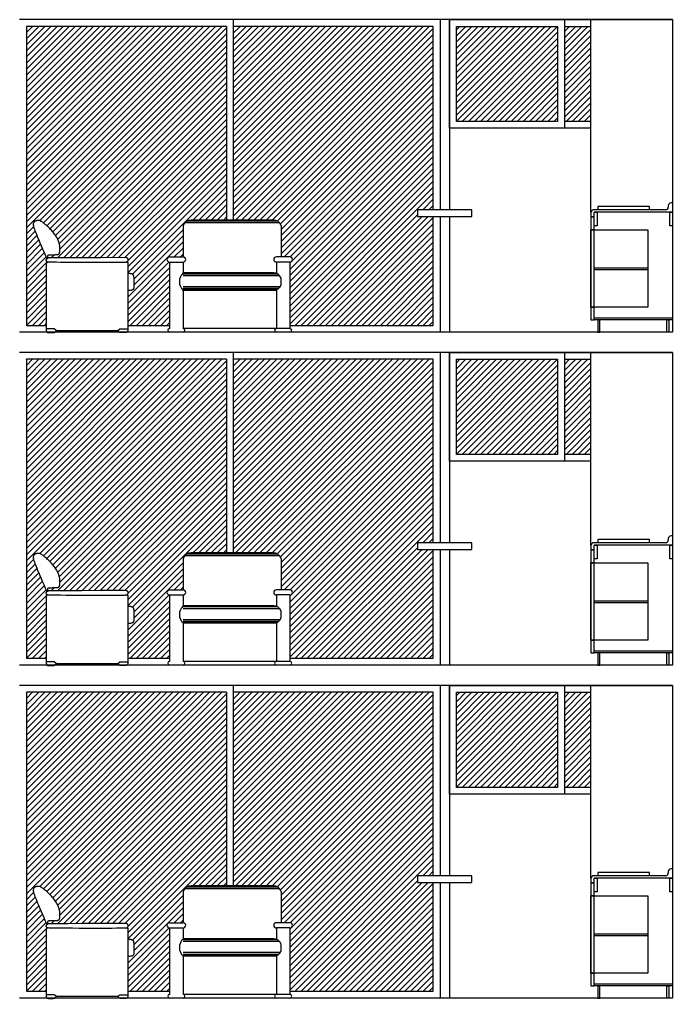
# Model space of a CAD drawing. Header units: millimetres. Extents: x 1217 to 2428, y 234 to 644.
# Drawn here: x 2238.77 to 2243.57, y 416.6 to 423.8 of the extents above; entities that cross this region are included whole.
import ezdxf

# ---------------------------------------------------------------- set-up
doc = ezdxf.new("R2010")
doc.units = ezdxf.units.MM
for name, color, linetype in [('0.1', 251, 'Continuous'), ('0.2', 2, 'Continuous'), ('0.3', 6, 'Continuous'), ('MURO', 5, 'Continuous')]:
    doc.layers.add(name, color=color, linetype=linetype)
pattern_1 = [(45, (422.33998, -280.573547), (-0.0224506403, 0.0224506403), [])]
pattern_2 = [(45, (422.33998, -278.123546), (-0.0224506403, 0.0224506403), [])]
pattern_3 = [(45, (422.33998, -275.673546), (-0.0224506403, 0.0224506403), [])]

# ---------------------------------------------------------------- blocks, each defined once
blk = doc.blocks.new('sillon elv 1')
at = {"layer": '0.2'}
blk.add_line((382065.2343, 7753267.5813), (382065.6901, 7753267.5813), dxfattribs=at)
for points in [[(382065.1739, 7753268.114), (382065.1742, 7753268.1156), (382065.1744, 7753268.1172), (382065.1745, 7753268.1189), (382065.1746, 7753268.1205), (382065.1745, 7753268.1222), (382065.1745, 7753268.1238), (382065.1744, 7753268.1253), (382065.1744, 7753268.1268), (382065.1745, 7753268.1281), (382065.1745, 7753268.1294), (382065.1747, 7753268.1306), (382065.1749, 7753268.1316), (382065.1751, 7753268.1326), (382065.1753, 7753268.1335), (382065.1756, 7753268.1342), (382065.1759, 7753268.1349), (382065.1762, 7753268.1355), (382065.1765, 7753268.136), (382065.1768, 7753268.1364), (382065.1771, 7753268.1368), (382065.1775, 7753268.1371), (382065.178, 7753268.1373), (382065.1785, 7753268.1375), (382065.179, 7753268.1376), (382065.1796, 7753268.1377), (382065.1804, 7753268.1378), (382065.1814, 7753268.1379), (382065.1828, 7753268.1379), (382065.1846, 7753268.138), (382065.187, 7753268.138), (382065.19, 7753268.1381), (382065.1937, 7753268.1381), (382065.1982, 7753268.1381), (382065.2034, 7753268.1382), (382065.2089, 7753268.1383), (382065.2147, 7753268.1384), (382065.2204, 7753268.1385), (382065.2259, 7753268.1386), (382065.231, 7753268.1388), (382065.2353, 7753268.139), (382065.2389, 7753268.1392), (382065.2417, 7753268.1395), (382065.2439, 7753268.1397), (382065.2455, 7753268.14), (382065.2467, 7753268.1403), (382065.2476, 7753268.1405), (382065.2482, 7753268.1408), (382065.2488, 7753268.141), (382065.2493, 7753268.1412), (382065.2498, 7753268.1413), (382065.2504, 7753268.1415), (382065.2509, 7753268.1417), (382065.2515, 7753268.142), (382065.2522, 7753268.1423), (382065.2529, 7753268.1426), (382065.2537, 7753268.1431), (382065.2545, 7753268.1437), (382065.2554, 7753268.1444), (382065.2563, 7753268.1454), (382065.2572, 7753268.1465), (382065.2581, 7753268.148), (382065.2589, 7753268.1498), (382065.2597, 7753268.1519), (382065.2604, 7753268.1545), (382065.2611, 7753268.1574), (382065.2616, 7753268.1608), (382065.262, 7753268.1645), (382065.2624, 7753268.1685), (382065.2626, 7753268.1727), (382065.2627, 7753268.1771), (382065.2627, 7753268.1816), (382065.2627, 7753268.1863), (382065.2625, 7753268.1909), (382065.2622, 7753268.1956), (382065.2617, 7753268.2004), (382065.2611, 7753268.2053), (382065.2603, 7753268.2102), (382065.2593, 7753268.2154), (382065.258, 7753268.2207), (382065.2565, 7753268.2262), (382065.2547, 7753268.2319), (382065.2526, 7753268.2378), (382065.2501, 7753268.2439), (382065.2474, 7753268.2502), (382065.2443, 7753268.2566), (382065.2408, 7753268.2632), (382065.2369, 7753268.2699), (382065.2327, 7753268.2767), (382065.228, 7753268.2836), (382065.2229, 7753268.2906), (382065.2176, 7753268.2976), (382065.212, 7753268.3046), (382065.2061, 7753268.3115), (382065.2001, 7753268.3182), (382065.194, 7753268.3249), (382065.1878, 7753268.3313), (382065.1816, 7753268.3375), (382065.1754, 7753268.3434), (382065.1694, 7753268.349), (382065.1635, 7753268.3543), (382065.1578, 7753268.3592), (382065.1525, 7753268.3637), (382065.1475, 7753268.3679), (382065.1429, 7753268.3715), (382065.1387, 7753268.3747), (382065.135, 7753268.3775), (382065.1316, 7753268.3799), (382065.1286, 7753268.382), (382065.1259, 7753268.3837), (382065.1233, 7753268.3851), (382065.1209, 7753268.3863), (382065.1187, 7753268.3874), (382065.1165, 7753268.3882), (382065.1144, 7753268.3889), (382065.1123, 7753268.3895), (382065.1103, 7753268.3899), (382065.1083, 7753268.3902), (382065.1063, 7753268.3904), (382065.1044, 7753268.3905), (382065.1024, 7753268.3904), (382065.1005, 7753268.3903), (382065.0985, 7753268.39), (382065.0966, 7753268.3897), (382065.0947, 7753268.3894), (382065.0929, 7753268.3889), (382065.0912, 7753268.3885), (382065.0896, 7753268.388), (382065.088, 7753268.3876), (382065.0866, 7753268.3872), (382065.0853, 7753268.3867), (382065.084, 7753268.3863), (382065.0829, 7753268.3859), (382065.0818, 7753268.3854), (382065.0808, 7753268.385), (382065.0798, 7753268.3846), (382065.0789, 7753268.3841), (382065.0779, 7753268.3836), (382065.077, 7753268.3831), (382065.0761, 7753268.3825), (382065.0752, 7753268.3818), (382065.0743, 7753268.3811), (382065.0735, 7753268.3803), (382065.0726, 7753268.3794), (382065.0718, 7753268.3784), (382065.071, 7753268.3773), (382065.0702, 7753268.376), (382065.0695, 7753268.3746), (382065.0688, 7753268.3731), (382065.0682, 7753268.3715), (382065.0677, 7753268.3697), (382065.0672, 7753268.3679), (382065.0668, 7753268.3659), (382065.0666, 7753268.3638), (382065.0665, 7753268.3614), (382065.0666, 7753268.3588), (382065.0669, 7753268.3558), (382065.0675, 7753268.3524), (382065.0683, 7753268.3484), (382065.0695, 7753268.3438), (382065.0711, 7753268.3385), (382065.0731, 7753268.3324), (382065.0756, 7753268.3252), (382065.0787, 7753268.3168), (382065.0825, 7753268.3069), (382065.0871, 7753268.2952), (382065.0925, 7753268.2816), (382065.099, 7753268.2658), (382065.1066, 7753268.2475), (382065.1153, 7753268.2269), (382065.1246, 7753268.2047), (382065.1341, 7753268.1823), (382065.1433, 7753268.1607), (382065.1516, 7753268.1412), (382065.1585, 7753268.125), (382065.1635, 7753268.1132), (382065.1662, 7753268.107)], [(382065.7482, 7753268.1195), (382065.7512, 7753268.1185), (382065.7538, 7753268.1173), (382065.7559, 7753268.1159), (382065.7576, 7753268.1144), (382065.759, 7753268.1129), (382065.7601, 7753268.1112), (382065.761, 7753268.1096), (382065.7617, 7753268.1079), (382065.7622, 7753268.1063), (382065.7626, 7753268.1048), (382065.7628, 7753268.1033), (382065.7629, 7753268.1018), (382065.763, 7753268.1004), (382065.7629, 7753268.0991), (382065.7628, 7753268.0978), (382065.7626, 7753268.0966), (382065.7624, 7753268.0954), (382065.7621, 7753268.0943), (382065.7618, 7753268.0932), (382065.7614, 7753268.0922), (382065.7609, 7753268.0912), (382065.7604, 7753268.0903), (382065.7599, 7753268.0894), (382065.7593, 7753268.0885), (382065.7586, 7753268.0877), (382065.7578, 7753268.0869), (382065.757, 7753268.0861), (382065.756, 7753268.0854), (382065.7551, 7753268.0847), (382065.754, 7753268.0841), (382065.7529, 7753268.0835), (382065.7517, 7753268.083), (382065.7502, 7753268.0826), (382065.7476, 7753268.0823), (382065.7428, 7753268.082), (382065.7348, 7753268.0818), (382065.7223, 7753268.0816), (382065.7045, 7753268.0815), (382065.6801, 7753268.0814), (382065.6482, 7753268.0813), (382065.6082, 7753268.0812), (382065.5617, 7753268.0812), (382065.5109, 7753268.0812), (382065.458, 7753268.0813), (382065.4051, 7753268.0813), (382065.3544, 7753268.0815), (382065.3081, 7753268.0817), (382065.2683, 7753268.0819), (382065.2366, 7753268.0823), (382065.2126, 7753268.0827), (382065.1951, 7753268.0832), (382065.1831, 7753268.0837), (382065.1755, 7753268.0842), (382065.1711, 7753268.0848), (382065.169, 7753268.0854), (382065.168, 7753268.0859), (382065.1673, 7753268.0865), (382065.1666, 7753268.0871), (382065.166, 7753268.0877), (382065.1655, 7753268.0884), (382065.1649, 7753268.0891), (382065.1645, 7753268.0899), (382065.164, 7753268.0907), (382065.1636, 7753268.0917), (382065.1633, 7753268.0927), (382065.1629, 7753268.0939), (382065.1627, 7753268.0951), (382065.1625, 7753268.0963), (382065.1623, 7753268.0976), (382065.1623, 7753268.0988), (382065.1623, 7753268.1), (382065.1625, 7753268.1011), (382065.1628, 7753268.1021), (382065.1632, 7753268.1031), (382065.1636, 7753268.1039), (382065.1642, 7753268.1048), (382065.1648, 7753268.1056), (382065.1655, 7753268.1063), (382065.1662, 7753268.1071), (382065.1669, 7753268.1078), (382065.1676, 7753268.1086), (382065.1684, 7753268.1094), (382065.1691, 7753268.1101), (382065.1699, 7753268.1109), (382065.1707, 7753268.1116), (382065.1716, 7753268.1124), (382065.1724, 7753268.113), (382065.1733, 7753268.1137), (382065.1743, 7753268.1143), (382065.1753, 7753268.1148), (382065.1764, 7753268.1153), (382065.1774, 7753268.1157), (382065.1785, 7753268.1161), (382065.1796, 7753268.1164), (382065.1807, 7753268.1167), (382065.1818, 7753268.1169), (382065.1839, 7753268.1172), (382065.1926, 7753268.1174), (382065.2144, 7753268.1176), (382065.2558, 7753268.1178), (382065.3233, 7753268.1181), (382065.4235, 7753268.1185), (382065.563, 7753268.1189), (382065.7482, 7753268.1195)], [(382065.1727, 7753268.0846), (382065.1704, 7753268.0832), (382065.1685, 7753268.0819), (382065.1669, 7753268.0806), (382065.1657, 7753268.0794), (382065.1647, 7753268.0781), (382065.164, 7753268.0769), (382065.1634, 7753268.0758), (382065.1631, 7753268.0746), (382065.1628, 7753268.0726), (382065.1626, 7753268.0652), (382065.1625, 7753268.047), (382065.1624, 7753268.0127), (382065.1624, 7753267.9567), (382065.1624, 7753267.8738), (382065.1624, 7753267.7584), (382065.1624, 7753267.6053)], [(382065.7621, 7753268.0013), (382065.7666, 7753268.0017), (382065.7707, 7753268.0019), (382065.7743, 7753268.0019), (382065.7775, 7753268.0017), (382065.7804, 7753268.0013), (382065.783, 7753268.0009), (382065.7852, 7753268.0003), (382065.7873, 7753267.9997), (382065.7892, 7753267.9991), (382065.791, 7753267.9984), (382065.7926, 7753267.9978), (382065.7941, 7753267.9971), (382065.7954, 7753267.9963), (382065.7966, 7753267.9955), (382065.7977, 7753267.9947), (382065.7987, 7753267.9938), (382065.7996, 7753267.9929), (382065.8005, 7753267.9919), (382065.8012, 7753267.9909), (382065.8018, 7753267.9898), (382065.8024, 7753267.9888), (382065.803, 7753267.9877), (382065.8034, 7753267.9866), (382065.8039, 7753267.9855), (382065.8043, 7753267.9843), (382065.8046, 7753267.9831), (382065.8049, 7753267.9816), (382065.8052, 7753267.9797), (382065.8055, 7753267.9773), (382065.8058, 7753267.9743), (382065.806, 7753267.9705), (382065.8062, 7753267.9658), (382065.8064, 7753267.9601), (382065.8066, 7753267.9536), (382065.8068, 7753267.9466), (382065.8069, 7753267.9394), (382065.8071, 7753267.9322), (382065.8072, 7753267.9251), (382065.8072, 7753267.9186), (382065.8072, 7753267.9129), (382065.8072, 7753267.9081), (382065.8072, 7753267.9041), (382065.807, 7753267.901), (382065.8069, 7753267.8984), (382065.8067, 7753267.8964), (382065.8065, 7753267.8948), (382065.8062, 7753267.8934), (382065.8059, 7753267.8922), (382065.8056, 7753267.891), (382065.8053, 7753267.8898), (382065.8048, 7753267.8887), (382065.8044, 7753267.8876), (382065.8039, 7753267.8865), (382065.8033, 7753267.8855), (382065.8027, 7753267.8845), (382065.802, 7753267.8836), (382065.8012, 7753267.8828), (382065.8004, 7753267.882), (382065.7995, 7753267.8812), (382065.7986, 7753267.8805), (382065.7976, 7753267.8799), (382065.7966, 7753267.8793), (382065.7955, 7753267.8787), (382065.7944, 7753267.8782), (382065.7933, 7753267.8777), (382065.7918, 7753267.8772), (382065.7898, 7753267.8767), (382065.787, 7753267.8762), (382065.783, 7753267.8755), (382065.7778, 7753267.8748), (382065.7709, 7753267.874), (382065.7621, 7753267.8731)], [(382065.1619, 7753267.5923), (382065.1619, 7753267.5897), (382065.1619, 7753267.5872), (382065.162, 7753267.585), (382065.1622, 7753267.5829), (382065.1624, 7753267.581), (382065.1627, 7753267.5792), (382065.163, 7753267.5776), (382065.1633, 7753267.5762), (382065.1636, 7753267.5749), (382065.164, 7753267.5737), (382065.1644, 7753267.5727), (382065.1648, 7753267.5718), (382065.1653, 7753267.5709), (382065.1658, 7753267.5702), (382065.1665, 7753267.5695), (382065.1672, 7753267.5689), (382065.168, 7753267.5684), (382065.1689, 7753267.5679), (382065.17, 7753267.5674), (382065.1712, 7753267.5671), (382065.1727, 7753267.5667), (382065.1744, 7753267.5664), (382065.1763, 7753267.5662), (382065.1785, 7753267.566), (382065.1811, 7753267.5658), (382065.1839, 7753267.5657), (382065.1869, 7753267.5657), (382065.19, 7753267.5656), (382065.1932, 7753267.5656), (382065.1965, 7753267.5656), (382065.1997, 7753267.5657), (382065.2028, 7753267.5657), (382065.2058, 7753267.5658), (382065.2087, 7753267.5658), (382065.2114, 7753267.5659), (382065.2139, 7753267.566), (382065.2162, 7753267.5662), (382065.2184, 7753267.5664), (382065.2203, 7753267.5667), (382065.2221, 7753267.5671), (382065.2237, 7753267.5675), (382065.2251, 7753267.5682), (382065.2265, 7753267.5691), (382065.2278, 7753267.5704), (382065.2292, 7753267.5722), (382065.2307, 7753267.5745), (382065.2324, 7753267.5775), (382065.2343, 7753267.5813)], [(382065.7625, 7753267.5923), (382065.7626, 7753267.5897), (382065.7625, 7753267.5872), (382065.7624, 7753267.585), (382065.7623, 7753267.5829), (382065.762, 7753267.581), (382065.7618, 7753267.5792), (382065.7615, 7753267.5776), (382065.7612, 7753267.5762), (382065.7608, 7753267.5749), (382065.7605, 7753267.5737), (382065.7601, 7753267.5727), (382065.7597, 7753267.5718), (382065.7592, 7753267.5709), (382065.7586, 7753267.5702), (382065.758, 7753267.5695), (382065.7573, 7753267.5689), (382065.7565, 7753267.5684), (382065.7556, 7753267.5679), (382065.7545, 7753267.5674), (382065.7533, 7753267.5671), (382065.7518, 7753267.5667), (382065.7501, 7753267.5664), (382065.7482, 7753267.5662), (382065.7459, 7753267.566), (382065.7434, 7753267.5658), (382065.7406, 7753267.5657), (382065.7376, 7753267.5657), (382065.7345, 7753267.5656), (382065.7312, 7753267.5656), (382065.728, 7753267.5656), (382065.7248, 7753267.5657), (382065.7216, 7753267.5657), (382065.7186, 7753267.5658), (382065.7158, 7753267.5658), (382065.7131, 7753267.5659), (382065.7106, 7753267.566), (382065.7083, 7753267.5662), (382065.7061, 7753267.5664), (382065.7041, 7753267.5667), (382065.7024, 7753267.5671), (382065.7008, 7753267.5675), (382065.6993, 7753267.5682), (382065.698, 7753267.5691), (382065.6966, 7753267.5704), (382065.6952, 7753267.5722), (382065.6937, 7753267.5745), (382065.6921, 7753267.5775), (382065.6901, 7753267.5813)]]:
    blk.add_lwpolyline(points, dxfattribs=at)
at = {"layer": '0.2', "elevation": 0}
for points in [[(382065.7529, 7753268.0835), (382065.7621, 7753268.0835), (382065.7621, 7753267.6053)], [(382065.1624, 7753267.6053), (382065.1619, 7753267.5923)], [(382065.2343, 7753267.5813), (382065.2197, 7753267.5923), (382065.1619, 7753267.5923)], [(382065.6901, 7753267.5813), (382065.7047, 7753267.5923), (382065.7636, 7753267.5923)], [(382065.7621, 7753267.6053), (382065.7625, 7753267.5923)]]:
    blk.add_lwpolyline(points, dxfattribs=at)

msp = doc.modelspace()

# ---------------------------------------------------------------- hatches: boundary and pattern name
at = {"layer": '0.1', "ltscale": 3}
h = msp.add_hatch(dxfattribs=at)
h.set_pattern_fill('ANSI31', color=256, scale=0.01)
h.set_pattern_definition(pattern_3)
h.paths.add_polyline_path([(2240.07395, 423.75099), (2238.81771, 423.75099), (2238.81771, 421.55099), (2238.96407, 421.55099), (2238.96407, 421.69078), (2238.96405, 421.80611), (2238.96405, 421.88904), (2238.96407, 421.94499), (2238.96413, 421.97935), (2238.96425, 421.99753), (2238.9645, 422.00673), (2238.96628, 422.01062), (2238.96925, 422.01364), (2238.97388, 422.01681), (2238.97013, 422.01784), (2238.96691, 422.02069), (2238.96503, 422.02439), (2238.96389, 422.02945), (2238.9641, 422.03402), (2238.96571, 422.037), (2238.96782, 422.03941), (2238.9652, 422.04554), (2238.96016, 422.05733), (2238.95324, 422.07355), (2238.94494, 422.09304), (2238.93579, 422.1146), (2238.92628, 422.13704), (2238.91694, 422.15919), (2238.90827, 422.17987), (2238.9007, 422.19811), (2238.89422, 422.21392), (2238.88873, 422.22754), (2238.88414, 422.23919), (2238.88034, 422.24911), (2238.87725, 422.25754), (2238.87476, 422.26471), (2238.87278, 422.27084), (2238.87121, 422.27616), (2238.86944, 422.28295), (2238.86831, 422.28977), (2238.86814, 422.29492), (2238.86863, 422.2992), (2238.86976, 422.30383), (2238.87182, 422.30836), (2238.8746, 422.31229), (2238.87798, 422.31507), (2238.88191, 422.31716), (2238.88562, 422.31863), (2238.88977, 422.31998), (2238.89482, 422.32138), (2238.90037, 422.32248), (2238.90611, 422.32291), (2238.91098, 422.32247), (2238.91503, 422.32161), (2238.91927, 422.32019), (2238.92379, 422.31814), (2238.92883, 422.31527), (2238.93331, 422.31225), (2238.93666, 422.30986), (2238.94038, 422.30708), (2238.94453, 422.30386), (2238.94913, 422.30019), (2238.95415, 422.29607), (2238.95951, 422.29153), (2238.96517, 422.28661), (2238.97106, 422.28133), (2238.97711, 422.27572), (2238.98327, 422.26981), (2238.98948, 422.26362), (2238.99567, 422.2572), (2239.00179, 422.25058), (2239.0078, 422.24379), (2239.01364, 422.2369), (2239.01926, 422.22994), (2239.02462, 422.22294), (2239.02966, 422.21596), (2239.03433, 422.20905), (2239.0386, 422.20222), (2239.04246, 422.19552), (2239.04594, 422.18894), (2239.04906, 422.18251), (2239.05182, 422.17624), (2239.05425, 422.17014), (2239.05636, 422.16423), (2239.05818, 422.15852), (2239.0597, 422.15302), (2239.06097, 422.14772), (2239.06199, 422.14258), (2239.0628, 422.13759), (2239.06342, 422.13272), (2239.06387, 422.12795), (2239.06417, 422.12325), (2239.06435, 422.1186), (2239.06442, 422.11399), (2239.06439, 422.10945), (2239.06426, 422.10504), (2239.06391, 422.09866), (2239.06305, 422.09122), (2239.06181, 422.08539), (2239.05989, 422.08024), (2239.05722, 422.07678), (2239.05413, 422.07459), (2239.05014, 422.07319), (2239.04856, 422.07255), (2239.04466, 422.07191), (2239.0406, 422.07155), (2239.03702, 422.07133), (2239.03263, 422.07114), (2239.02757, 422.07097), (2239.02208, 422.07083), (2239.01635, 422.07072), (2239.0106, 422.07062), (2239.00505, 422.07054), (2238.99991, 422.07048), (2238.99539, 422.07043), (2238.99164, 422.07039), (2238.98864, 422.07036), (2238.98627, 422.07032), (2238.98445, 422.07028), (2238.98308, 422.07023), (2238.98205, 422.07016), (2238.98128, 422.07007), (2238.98067, 422.06996), (2238.98013, 422.06981), (2238.97965, 422.06963), (2238.97921, 422.0694), (2238.97882, 422.06911), (2238.97846, 422.06876), (2238.97813, 422.06834), (2238.97783, 422.06784), (2238.97753, 422.06726), (2238.97726, 422.06658), (2238.97699, 422.0658), (2238.97675, 422.06493), (2238.97654, 422.06396), (2238.97636, 422.0629), (2238.97622, 422.06173), (2238.97613, 422.06047), (2238.97609, 422.0591), (2238.9761, 422.05764), (2238.97615, 422.05609), (2238.97631, 422.05113), (2238.97574, 422.04655), (2238.97947, 422.04826), (2238.98397, 422.04947), (2238.99429, 422.04971), (2239.01605, 422.04992), (2239.05743, 422.05016), (2239.12496, 422.05045), (2239.22518, 422.05081), (2239.36464, 422.05126), (2239.54989, 422.05183), (2239.55429, 422.05034), (2239.55852, 422.04763), (2239.56133, 422.0445), (2239.56346, 422.0405), (2239.56459, 422.03571), (2239.56466, 422.03155), (2239.56397, 422.02704), (2239.56248, 422.02303), (2239.55994, 422.0195), (2239.55539, 422.01586), (2239.56375, 422.01586), (2239.56375, 421.93366), (2239.56831, 421.93408), (2239.57425, 421.93435), (2239.58064, 421.93393), (2239.58568, 421.933), (2239.59104, 421.93144), (2239.59589, 421.92942), (2239.5995, 421.92711), (2239.60215, 421.92438), (2239.60411, 421.92124), (2239.60597, 421.91691), (2239.60679, 421.91311), (2239.60733, 421.9084), (2239.60768, 421.9028), (2239.6079, 421.89809), (2239.6081, 421.89241), (2239.6083, 421.88596), (2239.60847, 421.87899), (2239.60862, 421.87175), (2239.60875, 421.86449), (2239.60884, 421.85749), (2239.6089, 421.85098), (2239.60892, 421.84522), (2239.60888, 421.8381), (2239.60863, 421.8305), (2239.60801, 421.82596), (2239.60676, 421.82138), (2239.60475, 421.81715), (2239.60186, 421.8139), (2239.59838, 421.81163), (2239.59467, 421.80985), (2239.59037, 421.80877), (2239.5847, 421.80788), (2239.57943, 421.80719), (2239.57253, 421.80638), (2239.56375, 421.80543), (2239.56375, 421.55099), (2239.87123, 421.55099), (2239.87123, 422.01691, -1), (2239.87123, 422.05486), (2239.97123, 422.05486), (2239.97123, 422.28579, -0.3308101), (2240.02982, 422.32582), (2240.07395, 422.32582)])
h = msp.add_hatch(dxfattribs=at)
h.set_pattern_fill('ANSI31', color=256, scale=0.01)
h.set_pattern_definition(pattern_3)
h.paths.add_polyline_path([(2240.28961, 423.75099), (2240.07395, 423.75099), (2240.07395, 422.32582), (2240.28961, 422.32582)])
h.paths.add_polyline_path([(2241.67351, 423.75099), (2240.33961, 423.75099), (2240.33961, 422.32582), (2240.6335, 422.32582, -0.3308107), (2240.69209, 422.28579), (2240.69209, 422.05486), (2240.75706, 422.05486, -1), (2240.75706, 422.01691), (2240.75706, 421.55099), (2241.67351, 421.55099)])
h.paths.add_polyline_path([(2241.81152, 423.75099), (2241.67351, 423.75099), (2241.67351, 421.55099), (2241.81152, 421.55099), (2241.81152, 422.35099), (2241.69651, 422.35099), (2241.69651, 422.40099), (2241.81152, 422.40099)])
h.paths.add_polyline_path([(2242.7263, 423.75099), (2241.98152, 423.75099), (2241.98152, 423.05099), (2242.7263, 423.05099)])
h.paths.add_polyline_path([(2242.97135, 423.75099), (2242.7763, 423.75099), (2242.7763, 423.05099), (2242.97135, 423.05099)])
h = msp.add_hatch(dxfattribs=at)
h.set_pattern_fill('ANSI31', color=256, scale=0.01)
h.set_pattern_definition(pattern_2)
h.paths.add_polyline_path([(2240.07395, 421.30099), (2238.81771, 421.30099), (2238.81771, 419.10099), (2238.96407, 419.10099), (2238.96407, 419.24078), (2238.96405, 419.35611), (2238.96405, 419.43904), (2238.96407, 419.49499), (2238.96413, 419.52935), (2238.96425, 419.54753), (2238.9645, 419.55673), (2238.96628, 419.56062), (2238.96925, 419.56364), (2238.97388, 419.56681), (2238.97013, 419.56784), (2238.96691, 419.57069), (2238.96503, 419.57439), (2238.96389, 419.57944), (2238.9641, 419.58402), (2238.96571, 419.587), (2238.96782, 419.58941), (2238.9652, 419.59554), (2238.96016, 419.60733), (2238.95324, 419.62355), (2238.94494, 419.64304), (2238.93579, 419.6646), (2238.92628, 419.68704), (2238.91694, 419.70919), (2238.90827, 419.72987), (2238.9007, 419.74811), (2238.89422, 419.76392), (2238.88873, 419.77754), (2238.88414, 419.78919), (2238.88034, 419.79911), (2238.87725, 419.80754), (2238.87476, 419.8147), (2238.87278, 419.82084), (2238.87121, 419.82616), (2238.86944, 419.83295), (2238.86831, 419.83977), (2238.86814, 419.84492), (2238.86863, 419.8492), (2238.86976, 419.85383), (2238.87182, 419.85836), (2238.8746, 419.86229), (2238.87798, 419.86507), (2238.88191, 419.86716), (2238.88562, 419.86863), (2238.88977, 419.86998), (2238.89482, 419.87138), (2238.90037, 419.87248), (2238.90611, 419.87291), (2238.91098, 419.87247), (2238.91503, 419.87161), (2238.91927, 419.87019), (2238.92379, 419.86814), (2238.92883, 419.86527), (2238.93331, 419.86225), (2238.93666, 419.85986), (2238.94038, 419.85708), (2238.94453, 419.85386), (2238.94913, 419.85019), (2238.95415, 419.84607), (2238.95951, 419.84153), (2238.96517, 419.83661), (2238.97106, 419.83133), (2238.97711, 419.82572), (2238.98327, 419.8198), (2238.98948, 419.81362), (2238.99567, 419.8072), (2239.00179, 419.80058), (2239.0078, 419.79379), (2239.01364, 419.7869), (2239.01926, 419.77994), (2239.02462, 419.77294), (2239.02966, 419.76596), (2239.03433, 419.75905), (2239.0386, 419.75222), (2239.04246, 419.74552), (2239.04594, 419.73894), (2239.04906, 419.73251), (2239.05182, 419.72624), (2239.05425, 419.72014), (2239.05636, 419.71423), (2239.05818, 419.70852), (2239.0597, 419.70302), (2239.06097, 419.69772), (2239.06199, 419.69258), (2239.0628, 419.68759), (2239.06342, 419.68272), (2239.06387, 419.67795), (2239.06417, 419.67325), (2239.06435, 419.6686), (2239.06442, 419.66399), (2239.06439, 419.65945), (2239.06426, 419.65504), (2239.06391, 419.64866), (2239.06305, 419.64122), (2239.06181, 419.63539), (2239.05989, 419.63024), (2239.05722, 419.62678), (2239.05413, 419.62459), (2239.05014, 419.62319), (2239.04856, 419.62255), (2239.04466, 419.62191), (2239.0406, 419.62155), (2239.03702, 419.62133), (2239.03263, 419.62113), (2239.02757, 419.62097), (2239.02208, 419.62083), (2239.01635, 419.62072), (2239.0106, 419.62062), (2239.00505, 419.62054), (2238.99991, 419.62048), (2238.99539, 419.62043), (2238.99164, 419.62039), (2238.98864, 419.62036), (2238.98627, 419.62032), (2238.98445, 419.62028), (2238.98308, 419.62023), (2238.98205, 419.62016), (2238.98128, 419.62007), (2238.98067, 419.61996), (2238.98013, 419.61981), (2238.97965, 419.61963), (2238.97921, 419.6194), (2238.97882, 419.61911), (2238.97846, 419.61876), (2238.97813, 419.61834), (2238.97783, 419.61784), (2238.97753, 419.61726), (2238.97726, 419.61658), (2238.97699, 419.6158), (2238.97675, 419.61493), (2238.97654, 419.61396), (2238.97636, 419.6129), (2238.97622, 419.61173), (2238.97613, 419.61047), (2238.97609, 419.6091), (2238.9761, 419.60764), (2238.97615, 419.60609), (2238.97631, 419.60113), (2238.97574, 419.59655), (2238.97947, 419.59826), (2238.98397, 419.59947), (2238.99429, 419.59971), (2239.01605, 419.59992), (2239.05743, 419.60016), (2239.12496, 419.60045), (2239.22518, 419.60081), (2239.36464, 419.60126), (2239.54989, 419.60183), (2239.55429, 419.60034), (2239.55852, 419.59763), (2239.56133, 419.5945), (2239.56346, 419.5905), (2239.56459, 419.58571), (2239.56466, 419.58155), (2239.56397, 419.57704), (2239.56248, 419.57303), (2239.55994, 419.5695), (2239.55539, 419.56585), (2239.56375, 419.56585), (2239.56375, 419.48366), (2239.56831, 419.48408), (2239.57425, 419.48435), (2239.58064, 419.48393), (2239.58568, 419.483), (2239.59104, 419.48144), (2239.59589, 419.47942), (2239.5995, 419.47711), (2239.60215, 419.47438), (2239.60411, 419.47124), (2239.60597, 419.46691), (2239.60679, 419.46311), (2239.60733, 419.4584), (2239.60768, 419.4528), (2239.6079, 419.44809), (2239.6081, 419.44241), (2239.6083, 419.43596), (2239.60847, 419.42899), (2239.60862, 419.42175), (2239.60875, 419.41449), (2239.60884, 419.40749), (2239.6089, 419.40098), (2239.60892, 419.39522), (2239.60888, 419.3881), (2239.60863, 419.3805), (2239.60801, 419.37596), (2239.60676, 419.37138), (2239.60475, 419.36715), (2239.60186, 419.3639), (2239.59838, 419.36163), (2239.59467, 419.35985), (2239.59037, 419.35877), (2239.5847, 419.35788), (2239.57943, 419.35719), (2239.57253, 419.35638), (2239.56375, 419.35543), (2239.56375, 419.10099), (2239.87123, 419.10099), (2239.87123, 419.56691, -1), (2239.87123, 419.60486), (2239.97123, 419.60486), (2239.97123, 419.83579, -0.3308101), (2240.02982, 419.87582), (2240.07395, 419.87582)])
h = msp.add_hatch(dxfattribs=at)
h.set_pattern_fill('ANSI31', color=256, scale=0.01)
h.set_pattern_definition(pattern_2)
h.paths.add_polyline_path([(2240.28961, 421.30099), (2240.07395, 421.30099), (2240.07395, 419.87582), (2240.28961, 419.87582)])
h.paths.add_polyline_path([(2241.67351, 421.30099), (2240.33961, 421.30099), (2240.33961, 419.87582), (2240.6335, 419.87582, -0.3308107), (2240.69209, 419.83579), (2240.69209, 419.60486), (2240.75706, 419.60486, -1), (2240.75706, 419.56691), (2240.75706, 419.10099), (2241.67351, 419.10099)])
h.paths.add_polyline_path([(2241.81152, 421.30099), (2241.67351, 421.30099), (2241.67351, 419.10099), (2241.81152, 419.10099), (2241.81152, 419.90099), (2241.69651, 419.90099), (2241.69651, 419.95099), (2241.81152, 419.95099)])
h.paths.add_polyline_path([(2242.7263, 421.30099), (2241.98152, 421.30099), (2241.98152, 420.60099), (2242.7263, 420.60099)])
h.paths.add_polyline_path([(2242.97135, 421.30099), (2242.7763, 421.30099), (2242.7763, 420.60099), (2242.97135, 420.60099)])
h = msp.add_hatch(dxfattribs=at)
h.set_pattern_fill('ANSI31', color=256, scale=0.01)
h.set_pattern_definition(pattern_1)
h.paths.add_polyline_path([(2240.07395, 418.85099), (2238.81771, 418.85099), (2238.81771, 416.65099), (2238.96407, 416.65099), (2238.96407, 416.79078), (2238.96405, 416.90611), (2238.96405, 416.98904), (2238.96407, 417.04499), (2238.96413, 417.07935), (2238.96425, 417.09753), (2238.9645, 417.10673), (2238.96628, 417.11062), (2238.96925, 417.11364), (2238.97388, 417.11681), (2238.97013, 417.11784), (2238.96691, 417.12069), (2238.96503, 417.12439), (2238.96389, 417.12944), (2238.9641, 417.13402), (2238.96571, 417.137), (2238.96782, 417.13941), (2238.9652, 417.14554), (2238.96016, 417.15733), (2238.95324, 417.17355), (2238.94494, 417.19304), (2238.93579, 417.2146), (2238.92628, 417.23704), (2238.91694, 417.25919), (2238.90827, 417.27987), (2238.9007, 417.29811), (2238.89422, 417.31392), (2238.88873, 417.32754), (2238.88414, 417.33919), (2238.88034, 417.34911), (2238.87725, 417.35754), (2238.87476, 417.3647), (2238.87278, 417.37084), (2238.87121, 417.37616), (2238.86944, 417.38295), (2238.86831, 417.38977), (2238.86814, 417.39492), (2238.86863, 417.3992), (2238.86976, 417.40383), (2238.87182, 417.40836), (2238.8746, 417.41229), (2238.87798, 417.41507), (2238.88191, 417.41716), (2238.88562, 417.41863), (2238.88977, 417.41998), (2238.89482, 417.42138), (2238.90037, 417.42248), (2238.90611, 417.42291), (2238.91098, 417.42247), (2238.91503, 417.42161), (2238.91927, 417.42019), (2238.92379, 417.41814), (2238.92883, 417.41527), (2238.93331, 417.41225), (2238.93666, 417.40986), (2238.94038, 417.40708), (2238.94453, 417.40386), (2238.94913, 417.40019), (2238.95415, 417.39607), (2238.95951, 417.39153), (2238.96517, 417.38661), (2238.97106, 417.38133), (2238.97711, 417.37572), (2238.98327, 417.3698), (2238.98948, 417.36362), (2238.99567, 417.3572), (2239.00179, 417.35058), (2239.0078, 417.34379), (2239.01364, 417.3369), (2239.01926, 417.32993), (2239.02462, 417.32294), (2239.02966, 417.31596), (2239.03433, 417.30904), (2239.0386, 417.30222), (2239.04246, 417.29552), (2239.04594, 417.28894), (2239.04906, 417.28251), (2239.05182, 417.27624), (2239.05425, 417.27014), (2239.05636, 417.26423), (2239.05818, 417.25852), (2239.0597, 417.25302), (2239.06097, 417.24772), (2239.06199, 417.24258), (2239.0628, 417.23759), (2239.06342, 417.23272), (2239.06387, 417.22795), (2239.06417, 417.22325), (2239.06435, 417.2186), (2239.06442, 417.21399), (2239.06439, 417.20945), (2239.06426, 417.20504), (2239.06391, 417.19866), (2239.06305, 417.19122), (2239.06181, 417.18539), (2239.05989, 417.18024), (2239.05722, 417.17678), (2239.05413, 417.17459), (2239.05014, 417.17319), (2239.04856, 417.17255), (2239.04466, 417.17191), (2239.0406, 417.17155), (2239.03702, 417.17133), (2239.03263, 417.17113), (2239.02757, 417.17097), (2239.02208, 417.17083), (2239.01635, 417.17071), (2239.0106, 417.17062), (2239.00505, 417.17054), (2238.99991, 417.17048), (2238.99539, 417.17043), (2238.99164, 417.17039), (2238.98864, 417.17036), (2238.98627, 417.17032), (2238.98445, 417.17028), (2238.98308, 417.17023), (2238.98205, 417.17016), (2238.98128, 417.17007), (2238.98067, 417.16996), (2238.98013, 417.16981), (2238.97965, 417.16963), (2238.97921, 417.1694), (2238.97882, 417.16911), (2238.97846, 417.16876), (2238.97813, 417.16834), (2238.97783, 417.16784), (2238.97753, 417.16726), (2238.97726, 417.16658), (2238.97699, 417.1658), (2238.97675, 417.16493), (2238.97654, 417.16396), (2238.97636, 417.1629), (2238.97622, 417.16173), (2238.97613, 417.16047), (2238.97609, 417.1591), (2238.9761, 417.15764), (2238.97615, 417.15609), (2238.97631, 417.15113), (2238.97574, 417.14655), (2238.97947, 417.14826), (2238.98397, 417.14947), (2238.99429, 417.14971), (2239.01605, 417.14992), (2239.05743, 417.15016), (2239.12496, 417.15045), (2239.22518, 417.15081), (2239.36464, 417.15126), (2239.54989, 417.15183), (2239.55429, 417.15034), (2239.55852, 417.14763), (2239.56133, 417.1445), (2239.56346, 417.1405), (2239.56459, 417.13571), (2239.56466, 417.13155), (2239.56397, 417.12704), (2239.56248, 417.12303), (2239.55994, 417.1195), (2239.55539, 417.11585), (2239.56375, 417.11585), (2239.56375, 417.03366), (2239.56831, 417.03408), (2239.57425, 417.03435), (2239.58064, 417.03393), (2239.58568, 417.033), (2239.59104, 417.03144), (2239.59589, 417.02942), (2239.5995, 417.02711), (2239.60215, 417.02438), (2239.60411, 417.02124), (2239.60597, 417.01691), (2239.60679, 417.01311), (2239.60733, 417.0084), (2239.60768, 417.0028), (2239.6079, 416.99809), (2239.6081, 416.99241), (2239.6083, 416.98596), (2239.60847, 416.97899), (2239.60862, 416.97175), (2239.60875, 416.96449), (2239.60884, 416.95749), (2239.6089, 416.95098), (2239.60892, 416.94522), (2239.60888, 416.9381), (2239.60863, 416.9305), (2239.60801, 416.92596), (2239.60676, 416.92138), (2239.60475, 416.91715), (2239.60186, 416.9139), (2239.59838, 416.91163), (2239.59467, 416.90985), (2239.59037, 416.90877), (2239.5847, 416.90788), (2239.57943, 416.90719), (2239.57253, 416.90638), (2239.56375, 416.90543), (2239.56375, 416.65099), (2239.87123, 416.65099), (2239.87123, 417.11691, -1), (2239.87123, 417.15486), (2239.97123, 417.15486), (2239.97123, 417.38579, -0.3308101), (2240.02982, 417.42581), (2240.07395, 417.42581)])
h = msp.add_hatch(dxfattribs=at)
h.set_pattern_fill('ANSI31', color=256, scale=0.01)
h.set_pattern_definition(pattern_1)
h.paths.add_polyline_path([(2240.28961, 418.85099), (2240.07395, 418.85099), (2240.07395, 417.42581), (2240.28961, 417.42581)])
h.paths.add_polyline_path([(2241.67351, 418.85099), (2240.33961, 418.85099), (2240.33961, 417.42581), (2240.6335, 417.42581, -0.3308107), (2240.69209, 417.38579), (2240.69209, 417.15486), (2240.75706, 417.15486, -1), (2240.75706, 417.11691), (2240.75706, 416.65099), (2241.67351, 416.65099)])
h.paths.add_polyline_path([(2241.81152, 418.85099), (2241.67351, 418.85099), (2241.67351, 416.65099), (2241.81152, 416.65099), (2241.81152, 417.45099), (2241.69651, 417.45099), (2241.69651, 417.50099), (2241.81152, 417.50099)])
h.paths.add_polyline_path([(2242.7263, 418.85099), (2241.98152, 418.85099), (2241.98152, 418.15099), (2242.7263, 418.15099)])
h.paths.add_polyline_path([(2242.97135, 418.85099), (2242.7763, 418.85099), (2242.7763, 418.15099), (2242.97135, 418.15099)])

# ---------------------------------------------------------------- linework, layer by layer
at = {"layer": '0.1', "ltscale": 3, "elevation": 0}
for points in [[(2240.33961, 423.80099), (2240.33961, 422.32582)], [(2242.97135, 423.00099), (2241.93152, 423.00099), (2241.93152, 423.80099), (2243.57108, 423.80099)], [(2242.7763, 423.80099), (2242.7763, 423.00099)], [(2240.28961, 423.75099), (2238.81771, 423.75099), (2238.81771, 421.55099), (2238.96407, 421.55099)], [(2240.28961, 423.75099), (2240.28961, 422.32582)], [(2241.81152, 422.40099), (2241.81152, 423.75099), (2240.33961, 423.75099)], [(2242.7263, 423.05099), (2241.98152, 423.05099), (2241.98152, 423.75099), (2242.7263, 423.75099)], [(2242.7263, 423.75099), (2242.7263, 423.05099)], [(2242.7763, 423.75099), (2242.97135, 423.75099)], [(2242.97135, 423.05099), (2242.7763, 423.05099)], [(2240.75706, 421.55099), (2241.81152, 421.55099), (2241.81152, 422.35099)], [(2239.56375, 421.55099), (2239.87123, 421.55099)], [(2240.33961, 421.35099), (2240.33961, 419.87582)], [(2242.97135, 420.55099), (2241.93152, 420.55099), (2241.93152, 421.35099), (2243.57108, 421.35099)], [(2242.7763, 421.35099), (2242.7763, 420.55099)], [(2240.28961, 421.30099), (2238.81771, 421.30099), (2238.81771, 419.10099), (2238.96407, 419.10099)], [(2240.28961, 421.30099), (2240.28961, 419.87582)], [(2241.81152, 419.95099), (2241.81152, 421.30099), (2240.33961, 421.30099)], [(2242.7263, 420.60099), (2241.98152, 420.60099), (2241.98152, 421.30099), (2242.7263, 421.30099)], [(2242.7263, 421.30099), (2242.7263, 420.60099)], [(2242.7763, 421.30099), (2242.97135, 421.30099)], [(2242.97135, 420.60099), (2242.7763, 420.60099)], [(2240.75706, 419.10099), (2241.81152, 419.10099), (2241.81152, 419.90099)], [(2239.56375, 419.10099), (2239.87123, 419.10099)], [(2240.33961, 418.90099), (2240.33961, 417.42581)], [(2242.97135, 418.10099), (2241.93152, 418.10099), (2241.93152, 418.90099), (2243.57108, 418.90099)], [(2242.7763, 418.90099), (2242.7763, 418.10099)], [(2240.28961, 418.85099), (2238.81771, 418.85099), (2238.81771, 416.65099), (2238.96407, 416.65099)], [(2240.28961, 418.85099), (2240.28961, 417.42581)], [(2241.81152, 417.50099), (2241.81152, 418.85099), (2240.33961, 418.85099)], [(2242.7263, 418.15099), (2241.98152, 418.15099), (2241.98152, 418.85099), (2242.7263, 418.85099)], [(2242.7263, 418.85099), (2242.7263, 418.15099)], [(2242.7763, 418.85099), (2242.97135, 418.85099)], [(2242.97135, 418.15099), (2242.7763, 418.15099)], [(2240.75706, 416.65099), (2241.81152, 416.65099), (2241.81152, 417.45099)], [(2239.56375, 416.65099), (2239.87123, 416.65099)]]:
    msp.add_lwpolyline(points, dxfattribs=at)
at = {"layer": '0.1', "linetype": 'ByBlock', "elevation": 0}
for points in [[(2240.66791, 422.31648), (2239.99541, 422.31648)], [(2240.63821, 422.32582), (2240.02982, 422.32582)], [(2240.63821, 422.32582), (2240.02982, 422.32582)], [(2239.97123, 422.28579), (2239.97123, 422.05486)], [(2239.97123, 422.28579), (2239.97123, 422.05486)], [(2240.68179, 422.30417), (2239.98152, 422.30417)], [(2240.69209, 422.28579), (2240.69209, 422.05486)], [(2240.69209, 422.28579), (2240.69209, 422.05486)], [(2240.69209, 422.28579), (2240.69209, 422.05486)], [(2239.87123, 422.05486), (2239.97123, 422.05486)], [(2239.87123, 422.05486), (2239.97123, 422.05486)], [(2240.75706, 422.05486), (2240.65706, 422.05486)], [(2240.75706, 422.05486), (2240.65706, 422.05486)], [(2239.87123, 422.01691), (2239.87123, 421.5277)], [(2239.87123, 422.01691), (2239.97123, 422.01691)], [(2239.87123, 422.01691), (2239.87123, 421.5277)], [(2239.87123, 422.01691), (2239.97123, 422.01691)], [(2239.97123, 422.01691), (2239.97123, 421.93706)], [(2239.97123, 422.01691), (2239.97123, 421.93706)], [(2240.65706, 422.01691), (2240.65706, 421.93706)], [(2240.75706, 422.01691), (2240.65706, 422.01691)], [(2240.65706, 422.01691), (2240.65706, 421.93706)], [(2240.75706, 422.01691), (2240.65706, 422.01691)], [(2240.75706, 422.01691), (2240.75706, 421.5277)], [(2240.75706, 422.01691), (2240.75706, 421.5277)], [(2240.63821, 421.93706), (2239.97123, 421.93706)], [(2240.63821, 421.93706), (2239.97123, 421.93706)], [(2240.66627, 421.92874), (2239.97123, 421.92874)], [(2240.68129, 421.91601), (2239.97123, 421.91601)], [(2240.68129, 421.91601), (2239.97123, 421.91601)], [(2240.69209, 421.84849), (2240.69209, 421.89703)], [(2240.68547, 421.83508), (2239.97123, 421.83508)], [(2240.67293, 421.82139), (2239.97123, 421.82139)], [(2240.65706, 421.81233), (2239.97123, 421.81233)], [(2240.65706, 421.81233), (2239.97123, 421.81233)], [(2240.65706, 421.81233), (2240.65706, 421.53156)], [(2239.97123, 421.80847), (2239.97123, 421.5277)], [(2240.6335, 421.80847), (2239.97123, 421.80847)], [(2239.97123, 421.80847), (2239.97123, 421.5277)], [(2240.6335, 421.80847), (2239.97123, 421.80847)], [(2240.65706, 421.80847), (2240.65706, 421.5277)], [(2240.75706, 421.5277), (2239.97123, 421.5277)], [(2240.75706, 421.5277), (2239.97123, 421.5277)], [(2240.66791, 419.86648), (2239.99541, 419.86648)], [(2240.63821, 419.87582), (2240.02982, 419.87582)], [(2240.63821, 419.87582), (2240.02982, 419.87582)], [(2239.97123, 419.83579), (2239.97123, 419.60486)], [(2239.97123, 419.83579), (2239.97123, 419.60486)], [(2240.68179, 419.85417), (2239.98152, 419.85417)], [(2240.69209, 419.83579), (2240.69209, 419.60486)], [(2240.69209, 419.83579), (2240.69209, 419.60486)], [(2240.69209, 419.83579), (2240.69209, 419.60486)], [(2239.87123, 419.60486), (2239.97123, 419.60486)], [(2239.87123, 419.60486), (2239.97123, 419.60486)], [(2240.75706, 419.60486), (2240.65706, 419.60486)], [(2240.75706, 419.60486), (2240.65706, 419.60486)], [(2239.87123, 419.56691), (2239.87123, 419.0777)], [(2239.87123, 419.56691), (2239.97123, 419.56691)], [(2239.87123, 419.56691), (2239.87123, 419.0777)], [(2239.87123, 419.56691), (2239.97123, 419.56691)], [(2239.97123, 419.56691), (2239.97123, 419.48706)], [(2239.97123, 419.56691), (2239.97123, 419.48706)], [(2240.65706, 419.56691), (2240.65706, 419.48706)], [(2240.75706, 419.56691), (2240.65706, 419.56691)], [(2240.65706, 419.56691), (2240.65706, 419.48706)], [(2240.75706, 419.56691), (2240.65706, 419.56691)], [(2240.75706, 419.56691), (2240.75706, 419.0777)], [(2240.75706, 419.56691), (2240.75706, 419.0777)], [(2240.63821, 419.48706), (2239.97123, 419.48706)], [(2240.63821, 419.48706), (2239.97123, 419.48706)], [(2240.66627, 419.47874), (2239.97123, 419.47874)], [(2240.68129, 419.46601), (2239.97123, 419.46601)], [(2240.68129, 419.46601), (2239.97123, 419.46601)], [(2240.69209, 419.39849), (2240.69209, 419.44703)], [(2240.68547, 419.38508), (2239.97123, 419.38508)], [(2240.67293, 419.37139), (2239.97123, 419.37139)], [(2240.65706, 419.36233), (2239.97123, 419.36233)], [(2240.65706, 419.36233), (2239.97123, 419.36233)], [(2240.65706, 419.36233), (2240.65706, 419.08156)], [(2239.97123, 419.35846), (2239.97123, 419.0777)], [(2240.6335, 419.35846), (2239.97123, 419.35846)], [(2239.97123, 419.35846), (2239.97123, 419.0777)], [(2240.6335, 419.35846), (2239.97123, 419.35846)], [(2240.65706, 419.35846), (2240.65706, 419.0777)], [(2240.75706, 419.0777), (2239.97123, 419.0777)], [(2240.75706, 419.0777), (2239.97123, 419.0777)], [(2240.66791, 417.41648), (2239.99541, 417.41648)], [(2240.63821, 417.42581), (2240.02982, 417.42581)], [(2240.63821, 417.42581), (2240.02982, 417.42581)], [(2239.97123, 417.38579), (2239.97123, 417.15486)], [(2239.97123, 417.38579), (2239.97123, 417.15486)], [(2240.68179, 417.40417), (2239.98152, 417.40417)], [(2240.69209, 417.38579), (2240.69209, 417.15486)], [(2240.69209, 417.38579), (2240.69209, 417.15486)], [(2240.69209, 417.38579), (2240.69209, 417.15486)], [(2239.87123, 417.15486), (2239.97123, 417.15486)], [(2239.87123, 417.15486), (2239.97123, 417.15486)], [(2240.75706, 417.15486), (2240.65706, 417.15486)], [(2240.75706, 417.15486), (2240.65706, 417.15486)], [(2239.87123, 417.11691), (2239.87123, 416.6277)], [(2239.87123, 417.11691), (2239.97123, 417.11691)], [(2239.87123, 417.11691), (2239.87123, 416.6277)], [(2239.87123, 417.11691), (2239.97123, 417.11691)], [(2239.97123, 417.11691), (2239.97123, 417.03706)], [(2239.97123, 417.11691), (2239.97123, 417.03706)], [(2240.65706, 417.11691), (2240.65706, 417.03706)], [(2240.75706, 417.11691), (2240.65706, 417.11691)], [(2240.65706, 417.11691), (2240.65706, 417.03706)], [(2240.75706, 417.11691), (2240.65706, 417.11691)], [(2240.75706, 417.11691), (2240.75706, 416.6277)], [(2240.75706, 417.11691), (2240.75706, 416.6277)], [(2240.63821, 417.03706), (2239.97123, 417.03706)], [(2240.63821, 417.03706), (2239.97123, 417.03706)], [(2240.66627, 417.02874), (2239.97123, 417.02874)], [(2240.68129, 417.01601), (2239.97123, 417.01601)], [(2240.68129, 417.01601), (2239.97123, 417.01601)], [(2240.69209, 416.94849), (2240.69209, 416.99703)], [(2240.68547, 416.93508), (2239.97123, 416.93508)], [(2240.67293, 416.92139), (2239.97123, 416.92139)], [(2240.65706, 416.91233), (2239.97123, 416.91233)], [(2240.65706, 416.91233), (2239.97123, 416.91233)], [(2240.65706, 416.91233), (2240.65706, 416.63156)], [(2239.97123, 416.90846), (2239.97123, 416.6277)], [(2240.6335, 416.90846), (2239.97123, 416.90846)], [(2239.97123, 416.90846), (2239.97123, 416.6277)], [(2240.6335, 416.90846), (2239.97123, 416.90846)], [(2240.65706, 416.90846), (2240.65706, 416.6277)], [(2240.75706, 416.6277), (2239.97123, 416.6277)], [(2240.75706, 416.6277), (2239.97123, 416.6277)]]:
    msp.add_lwpolyline(points, dxfattribs=at)
at = {"layer": '0.1', "linetype": 'ByBlock'}
for centre, radius, start, end in [((2240.02746, 422.26637, 0), 0.05949, 87.731971, 160.95095), ((2240.02746, 422.26637, 0), 0.05949, 87.731971, 160.95095), ((2240.63585, 422.26637, 0), 0.05949, 19.04905, 92.268029), ((2240.63585, 422.26637, 0), 0.05949, 19.04905, 92.268029), ((2239.87123, 422.03589, 0), 0.01897, 90, 270), ((2239.87123, 422.03589, 0), 0.01897, 90, 270), ((2239.97123, 422.03589, 0), 0.01897, 270, 90), ((2239.97123, 422.03589, 0), 0.01897, 270, 90), ((2240.65706, 422.03589, 0), 0.01897, 90, 270), ((2240.65706, 422.03589, 0), 0.01897, 90, 270), ((2240.75706, 422.03589, 0), 0.01897, 270, 90), ((2240.75706, 422.03589, 0), 0.01897, 270, 90), ((2240.03266, 421.87276, 0), 0.08893, 133.695506, 226.304494), ((2240.03266, 421.87276, 0), 0.08893, 133.695506, 226.304494), ((2240.63585, 421.87761, 0), 0.05949, 19.04905, 92.268029), ((2240.63585, 421.87761, 0), 0.05949, 19.04905, 92.268029), ((2240.63585, 421.86791, 0), 0.05949, 267.731971, 340.95095), ((2240.63585, 421.86791, 0), 0.05949, 267.731971, 340.95095), ((2239.87123, 421.51435, 0), 0.01335, 90, 270), ((2239.87123, 421.51435, 0), 0.01335, 90, 270), ((2239.97123, 421.51435, 0), 0.01335, 270, 90), ((2239.97123, 421.51435, 0), 0.01335, 270, 90), ((2240.65706, 421.51435, 0), 0.01335, 90, 270), ((2240.65706, 421.51435, 0), 0.01335, 90, 270), ((2240.75706, 421.51435, 0), 0.01335, 270, 90), ((2240.75706, 421.51435, 0), 0.01335, 270, 90), ((2240.02746, 419.81637, 0), 0.05949, 87.731971, 160.95095), ((2240.02746, 419.81637, 0), 0.05949, 87.731971, 160.95095), ((2240.63585, 419.81637, 0), 0.05949, 19.04905, 92.268029), ((2240.63585, 419.81637, 0), 0.05949, 19.04905, 92.268029), ((2239.87123, 419.58589, 0), 0.01897, 90, 270), ((2239.87123, 419.58589, 0), 0.01897, 90, 270), ((2239.97123, 419.58589, 0), 0.01897, 270, 90), ((2239.97123, 419.58589, 0), 0.01897, 270, 90), ((2240.65706, 419.58589, 0), 0.01897, 90, 270), ((2240.65706, 419.58589, 0), 0.01897, 90, 270), ((2240.75706, 419.58589, 0), 0.01897, 270, 90), ((2240.75706, 419.58589, 0), 0.01897, 270, 90), ((2240.03266, 419.42276, 0), 0.08893, 133.695506, 226.304494), ((2240.03266, 419.42276, 0), 0.08893, 133.695506, 226.304494), ((2240.63585, 419.42761, 0), 0.05949, 19.04905, 92.268029), ((2240.63585, 419.42761, 0), 0.05949, 19.04905, 92.268029), ((2240.63585, 419.41791, 0), 0.05949, 267.731971, 340.95095), ((2240.63585, 419.41791, 0), 0.05949, 267.731971, 340.95095), ((2239.87123, 419.06435, 0), 0.01335, 90, 270), ((2239.87123, 419.06435, 0), 0.01335, 90, 270), ((2239.97123, 419.06435, 0), 0.01335, 270, 90), ((2239.97123, 419.06435, 0), 0.01335, 270, 90), ((2240.65706, 419.06435, 0), 0.01335, 90, 270), ((2240.65706, 419.06435, 0), 0.01335, 90, 270), ((2240.75706, 419.06435, 0), 0.01335, 270, 90), ((2240.75706, 419.06435, 0), 0.01335, 270, 90), ((2240.02746, 417.36637, 0), 0.05949, 87.731971, 160.95095), ((2240.02746, 417.36637, 0), 0.05949, 87.731971, 160.95095), ((2240.63585, 417.36637, 0), 0.05949, 19.04905, 92.268029), ((2240.63585, 417.36637, 0), 0.05949, 19.04905, 92.268029), ((2239.87123, 417.13589, 0), 0.01897, 90, 270), ((2239.87123, 417.13589, 0), 0.01897, 90, 270), ((2239.97123, 417.13589, 0), 0.01897, 270, 90), ((2239.97123, 417.13589, 0), 0.01897, 270, 90), ((2240.65706, 417.13589, 0), 0.01897, 90, 270), ((2240.65706, 417.13589, 0), 0.01897, 90, 270), ((2240.75706, 417.13589, 0), 0.01897, 270, 90), ((2240.75706, 417.13589, 0), 0.01897, 270, 90), ((2240.03266, 416.97276, 0), 0.08893, 133.695506, 226.304494), ((2240.03266, 416.97276, 0), 0.08893, 133.695506, 226.304494), ((2240.63585, 416.97761, 0), 0.05949, 19.04905, 92.268029), ((2240.63585, 416.97761, 0), 0.05949, 19.04905, 92.268029), ((2240.63585, 416.96791, 0), 0.05949, 267.731971, 340.95095), ((2240.63585, 416.96791, 0), 0.05949, 267.731971, 340.95095), ((2239.87123, 416.61435, 0), 0.01335, 90, 270), ((2239.87123, 416.61435, 0), 0.01335, 90, 270), ((2239.97123, 416.61435, 0), 0.01335, 270, 90), ((2239.97123, 416.61435, 0), 0.01335, 270, 90), ((2240.65706, 416.61435, 0), 0.01335, 90, 270), ((2240.65706, 416.61435, 0), 0.01335, 90, 270), ((2240.75706, 416.61435, 0), 0.01335, 270, 90), ((2240.75706, 416.61435, 0), 0.01335, 270, 90)]:
    msp.add_arc(centre, radius, start, end, dxfattribs=at)
at = {"layer": '0.2', "ltscale": 3, "elevation": 0}
for points in [[(2241.86152, 423.80099), (2241.86152, 422.40099)], [(2241.93152, 423.80099), (2241.93152, 422.40099)], [(2242.97135, 422.38074), (2242.97135, 423.80099)], [(2241.86152, 422.35099), (2241.86152, 421.50099)], [(2241.93152, 422.35099), (2241.93152, 421.50099)], [(2241.86152, 421.35099), (2241.86152, 419.95099)], [(2241.93152, 421.35099), (2241.93152, 419.95099)], [(2242.97135, 419.93074), (2242.97135, 421.35099)], [(2241.86152, 419.90099), (2241.86152, 419.05099)], [(2241.93152, 419.90099), (2241.93152, 419.05099)], [(2241.86152, 418.90099), (2241.86152, 417.50099)], [(2241.93152, 418.90099), (2241.93152, 417.50099)], [(2242.97135, 417.48074), (2242.97135, 418.90099)], [(2241.86152, 417.45099), (2241.86152, 416.60099)], [(2241.93152, 417.45099), (2241.93152, 416.60099)]]:
    msp.add_lwpolyline(points, dxfattribs=at)
at = {"layer": '0.2', "elevation": 0}
for points in [[(2243.40279, 422.42485), (2243.02177, 422.42485), (2243.02177, 422.4025), (2243.40279, 422.4025)], [(2242.97135, 421.68413), (2242.99667, 421.68413), (2242.99667, 422.25263), (2242.97135, 422.25263)], [(2242.97151, 422.25263), (2243.39013, 422.25263), (2243.39013, 421.68413), (2242.97151, 421.68413)], [(2243.40279, 419.97485), (2243.02177, 419.97485), (2243.02177, 419.9525), (2243.40279, 419.9525)], [(2242.97135, 419.23413), (2242.99667, 419.23413), (2242.99667, 419.80263), (2242.97135, 419.80263)], [(2242.97151, 419.80263), (2243.39013, 419.80263), (2243.39013, 419.23413), (2242.97151, 419.23413)], [(2243.40279, 417.52485), (2243.02177, 417.52485), (2243.02177, 417.5025), (2243.40279, 417.5025)], [(2242.97135, 416.78413), (2242.99667, 416.78413), (2242.99667, 417.35263), (2242.97135, 417.35263)], [(2242.97151, 417.35263), (2243.39013, 417.35263), (2243.39013, 416.78413), (2242.97151, 416.78413)]]:
    msp.add_lwpolyline(points, close=True, dxfattribs=at)
for points in [[(2243.39013, 421.95918), (2242.99667, 421.95918), (2242.99667, 421.97418), (2243.39013, 421.97418), (2243.39013, 421.95918)], [(2243.39013, 419.50918), (2242.99667, 419.50918), (2242.99667, 419.52418), (2243.39013, 419.52418), (2243.39013, 419.50918)], [(2243.39013, 417.05918), (2242.99667, 417.05918), (2242.99667, 417.07418), (2243.39013, 417.07418), (2243.39013, 417.05918)]]:
    msp.add_lwpolyline(points, dxfattribs=at)
at = {"layer": '0.3'}
for p, q in [((2243.52072, 422.40099, 0), (2242.98908, 422.40099, 0)), ((2243.54098, 422.43137, 0), (2243.54098, 422.42125, 0)), ((2243.57135, 422.45163, 0), (2243.56123, 422.45163, 0)), ((2243.52072, 419.95099, 0), (2242.98908, 419.95099, 0)), ((2243.54098, 419.98137, 0), (2243.54098, 419.97125, 0)), ((2243.57135, 420.00163, 0), (2243.56123, 420.00163, 0)), ((2243.52072, 417.50099, 0), (2242.98908, 417.50099, 0)), ((2243.54098, 417.53137, 0), (2243.54098, 417.52125, 0)), ((2243.57135, 417.55163, 0), (2243.56123, 417.55163, 0))]:
    msp.add_line(p, q, dxfattribs=at)
at = {"layer": '0.3', "elevation": 0}
for points in [[(2241.69651, 422.35099), (2242.09651, 422.35099), (2242.09651, 422.40099), (2241.69651, 422.40099)], [(2242.99667, 422.34939), (2242.97135, 422.34939), (2242.97135, 422.25438), (2242.99667, 422.25438)], [(2243.01692, 422.28201), (2242.99667, 422.28201), (2242.99667, 422.38327), (2243.01692, 422.38327)], [(2243.57135, 422.28201), (2243.5511, 422.28201), (2243.5511, 422.38327), (2243.57135, 422.38327)], [(2242.99667, 421.68413), (2242.97135, 421.68413), (2242.97135, 421.59087), (2242.99667, 421.59087)], [(2241.69651, 419.90099), (2242.09651, 419.90099), (2242.09651, 419.95099), (2241.69651, 419.95099)], [(2242.99667, 419.89939), (2242.97135, 419.89939), (2242.97135, 419.80438), (2242.99667, 419.80438)], [(2243.01692, 419.83201), (2242.99667, 419.83201), (2242.99667, 419.93327), (2243.01692, 419.93327)], [(2243.57135, 419.83201), (2243.5511, 419.83201), (2243.5511, 419.93327), (2243.57135, 419.93327)], [(2242.99667, 419.23413), (2242.97135, 419.23413), (2242.97135, 419.14087), (2242.99667, 419.14087)], [(2241.69651, 417.45099), (2242.09651, 417.45099), (2242.09651, 417.50099), (2241.69651, 417.50099)], [(2242.99667, 417.44939), (2242.97135, 417.44939), (2242.97135, 417.35438), (2242.99667, 417.35438)], [(2243.01692, 417.38201), (2242.99667, 417.38201), (2242.99667, 417.48327), (2243.01692, 417.48327)], [(2243.57135, 417.38201), (2243.5511, 417.38201), (2243.5511, 417.48327), (2243.57135, 417.48327)], [(2242.99667, 416.78413), (2242.97135, 416.78413), (2242.97135, 416.69087), (2242.99667, 416.69087)]]:
    msp.add_lwpolyline(points, close=True, dxfattribs=at)
for points in [[(2242.99667, 422.40099), (2242.99161, 422.40099, 0.4142136), (2242.97135, 422.38074), (2242.97135, 422.34939)], [(2242.99667, 419.95099), (2242.99161, 419.95099, 0.4142136), (2242.97135, 419.93074), (2242.97135, 419.89939)], [(2242.99667, 417.50099), (2242.99161, 417.50099, 0.4142136), (2242.97135, 417.48074), (2242.97135, 417.44939)]]:
    msp.add_lwpolyline(points, format="xyb", dxfattribs=at)
for points in [[(2243.57135, 422.45163), (2243.57135, 422.38327), (2242.99667, 422.38327)], [(2242.97135, 422.34939), (2242.99667, 422.34939), (2242.99667, 422.38327)], [(2243.57135, 421.59087), (2242.99667, 421.59087), (2242.99667, 421.60587), (2243.57135, 421.60587), (2243.57135, 421.59087)], [(2243.03768, 421.59087), (2243.02249, 421.59087), (2243.02249, 421.50099), (2243.03768, 421.50099), (2243.03768, 421.59087)], [(2243.53034, 421.59087), (2243.54553, 421.59087), (2243.54553, 421.50099), (2243.53034, 421.50099), (2243.53034, 421.59087)], [(2243.57135, 420.00163), (2243.57135, 419.93327), (2242.99667, 419.93327)], [(2242.97135, 419.89939), (2242.99667, 419.89939), (2242.99667, 419.93327)], [(2243.57135, 419.14087), (2242.99667, 419.14087), (2242.99667, 419.15587), (2243.57135, 419.15587), (2243.57135, 419.14087)], [(2243.03768, 419.14087), (2243.02249, 419.14087), (2243.02249, 419.05099), (2243.03768, 419.05099), (2243.03768, 419.14087)], [(2243.53034, 419.14087), (2243.54553, 419.14087), (2243.54553, 419.05099), (2243.53034, 419.05099), (2243.53034, 419.14087)], [(2243.57135, 417.55163), (2243.57135, 417.48327), (2242.99667, 417.48327)], [(2242.97135, 417.44939), (2242.99667, 417.44939), (2242.99667, 417.48327)], [(2243.57135, 416.69087), (2242.99667, 416.69087), (2242.99667, 416.70587), (2243.57135, 416.70587), (2243.57135, 416.69087)], [(2243.03768, 416.69087), (2243.02249, 416.69087), (2243.02249, 416.60099), (2243.03768, 416.60099), (2243.03768, 416.69087)], [(2243.53034, 416.69087), (2243.54553, 416.69087), (2243.54553, 416.60099), (2243.53034, 416.60099), (2243.53034, 416.69087)]]:
    msp.add_lwpolyline(points, dxfattribs=at)
at = {"layer": '0.3'}
for centre, start, end in [((2243.52072, 422.42125, 0), 270, 0), ((2243.56123, 422.43137, 0), 90, 180), ((2243.52072, 419.97125, 0), 270, 0), ((2243.56123, 419.98137, 0), 90, 180), ((2243.52072, 417.52125, 0), 270, 0), ((2243.56123, 417.53137, 0), 90, 180)]:
    msp.add_arc(centre, 0.02025, start, end, dxfattribs=at)
at = {"layer": 'MURO', "ltscale": 3, "elevation": 0}
for points in [[(2243.57108, 423.801), (2238.76771, 423.801)], [(2243.57108, 423.801), (2243.57108, 421.501)], [(2243.57108, 421.50099), (2238.76771, 421.50099)], [(2243.57108, 421.35099), (2238.76771, 421.35099)], [(2243.57108, 421.35099), (2243.57108, 419.05099)], [(2243.57108, 419.05099), (2238.76771, 419.05099)], [(2243.57108, 418.90099), (2238.76771, 418.90099)], [(2243.57108, 418.90099), (2243.57108, 416.60099)], [(2243.57108, 416.60099), (2238.76771, 416.60099)]]:
    msp.add_lwpolyline(points, dxfattribs=at)

# ---------------------------------------------------------------- block references
at = {"layer": '0.2'}
for p in [(-379826.19833, -7752846.06766, 0), (-379826.19833, -7752848.51766, 0), (-379826.19833, -7752850.96766, 0)]:
    msp.add_blockref('sillon elv 1', p, dxfattribs=at)

doc.saveas('drawing.dxf')
